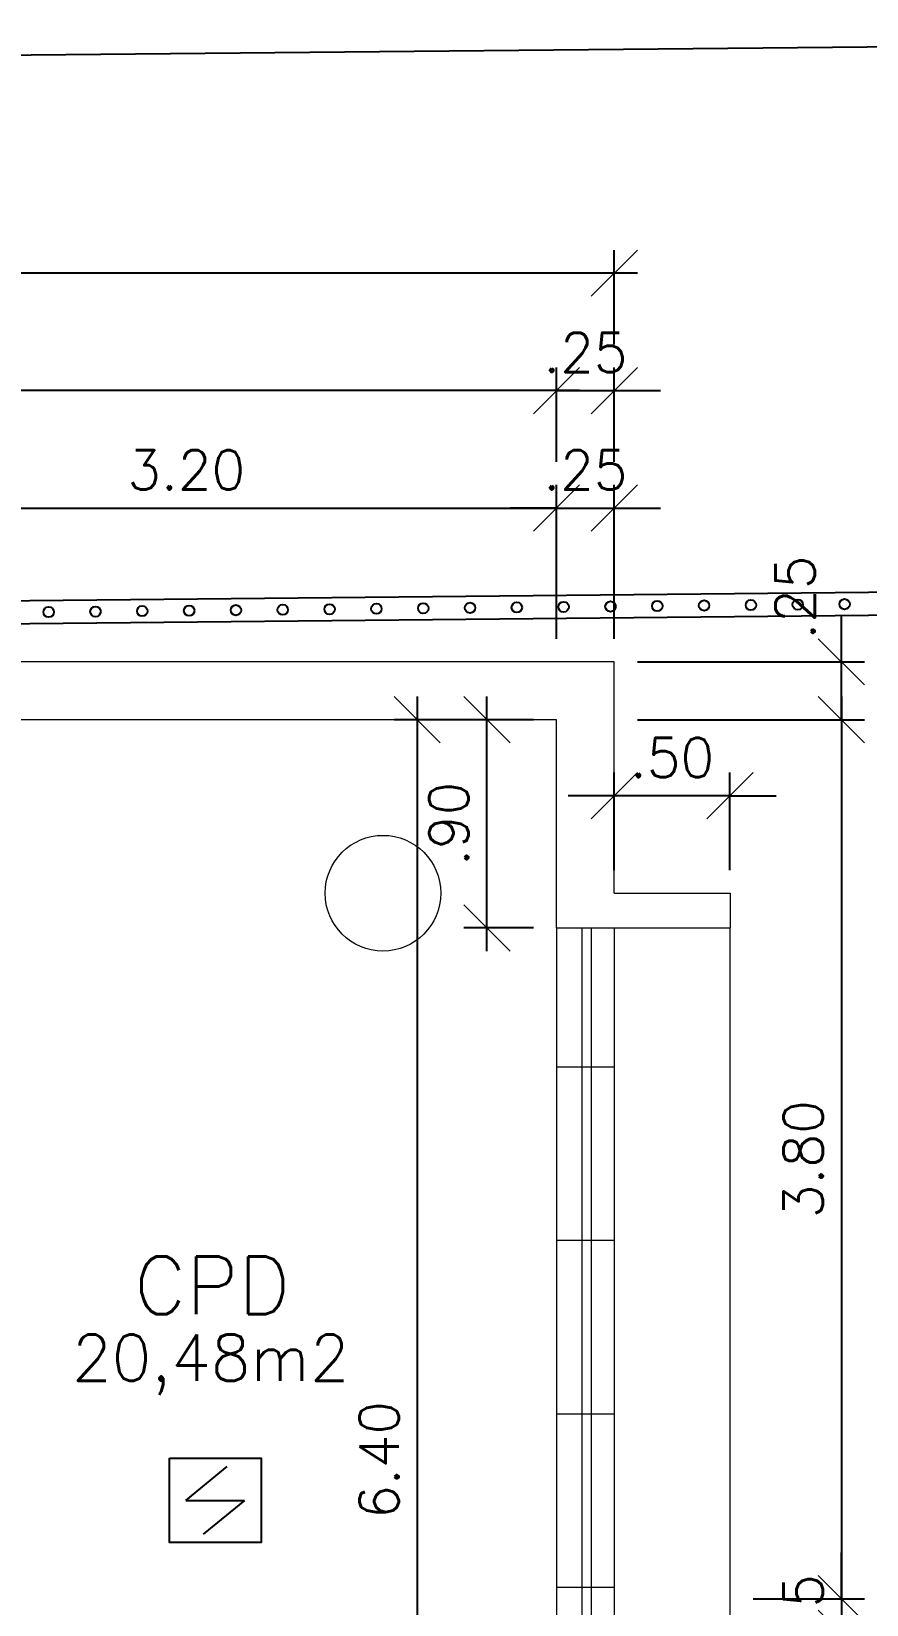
# Model space of a CAD drawing. Header units: millimetres. Extents: x 521 to 1055, y 261 to 520.
# Drawn here: x 613.79 to 617.4, y 420.17 to 426.97 of the extents above; entities that cross this region are included whole.
import ezdxf
from ezdxf.enums import TextEntityAlignment as Align

# ---------------------------------------------------------------- set-up
doc = ezdxf.new("R2010")
doc.units = ezdxf.units.MM
doc.linetypes.add('CONTINU', pattern=[0])
doc.layers.add('0.1', color=8, linetype='Continuous', lineweight=13)
for name, color, linetype in [('01', 8, 'Continuous'), ('02', 1, 'Continuous'), ('parede', 5, 'Continuous'), ('ppci', 8, 'Continuous')]:
    doc.layers.add(name, color=color, linetype=linetype)
doc.styles.add('ROMANS', font='romans')
doc.styles.get("Standard").update_dxf_attribs({"font": 'romans.shx'})
doc.dimstyles.new('Fares Eng - 50', dxfattribs={"dimscale": 2, "dimtxt": 0.085, "dimasz": 0.1, "dimexe": 0.05, "dimexo": 0.05, "dimgap": 0.04, "dimtad": 1, "dimzin": 4, "dimdsep": 46, "dimtxsty": 'ROMANS', "dimblk1": 'OBLIQUE', "dimblk2": 'OBLIQUE', "dimsah": 1, "dimcen": 0.05, "dimdle": 0.05, "dimclrd": 8, "dimclre": 8, "dimclrt": 8, "dimaunit": 1, "dimadec": 0, "dimazin": 0, "dimtfac": 1, "dimtix": 1, "dimtmove": 2, "dimatfit": 0, "dimldrblk": 'OPEN90', "dimfxl": 1, "dimtolj": 1, "dimtzin": 0, "dimarcsym": 0})

# ---------------------------------------------------------------- blocks, each defined once
blk = doc.blocks.new('_OBLIQUE')
at = {"color": 0, "linetype": 'ByBlock'}
blk.add_line((-0.5, -0.5), (0.5, 0.5), dxfattribs=at)
blk = doc.blocks.new('*D713')
at = {"layer": '0.1', "color": 8, "linetype": 'CONTINU', "lineweight": -2, "transparency": 16777216}
for p, q in [((612.8614, 424.3465), (612.8614, 425.0113)), ((616.0614, 424.3465), (616.0614, 425.0113)), ((612.7614, 424.9113), (616.1614, 424.9113))]:
    blk.add_line(p, q, dxfattribs=at)
at = {"layer": 'DEFPOINTS', "color": 0, "linetype": 'CONTINU', "lineweight": -2, "transparency": 16777216}
for p in [(616.0614, 424.9113), (612.8614, 424.2465), (616.0614, 424.2465)]:
    blk.add_point(p, dxfattribs=at)
at = {"layer": '0.1', "color": 8, "linetype": 'CONTINU', "lineweight": -2, "transparency": 16777216, "xscale": 0.2, "yscale": 0.2, "zscale": 0.2, "rotation": 180}
blk.add_blockref('_OBLIQUE', (612.8614, 424.9113), dxfattribs=at)
at = {"layer": '0.1', "color": 8, "linetype": 'CONTINU', "lineweight": -2, "transparency": 16777216, "xscale": 0.2, "yscale": 0.2, "zscale": 0.2}
blk.add_blockref('_OBLIQUE', (616.0614, 424.9113), dxfattribs=at)
at = {"layer": '0.1', "color": 8, "linetype": 'CONTINU', "transparency": 16777216, "insert": (614.4614, 425.0763), "char_height": 0.17, "attachment_point": 5, "style": 'ROMANS'}
blk.add_mtext('\\A1;3.20', dxfattribs=at)
blk = doc.blocks.new('_Open90')
at = {"color": 0, "linetype": 'ByBlock', "lineweight": -2}
for p, q in [((-0.5, 0.5), (0, 0)), ((0, 0), (-1, 0)), ((0, 0), (-0.5, -0.5))]:
    blk.add_line(p, q, dxfattribs=at)
blk = doc.blocks.new('*D714')
at = {"layer": '0.1', "color": 8, "linetype": 'CONTINU', "lineweight": -2, "transparency": 16777216}
for p, q in [((616.0614, 424.3465), (616.0614, 425.0113)), ((616.3114, 424.3465), (616.3114, 425.0113)), ((616.0614, 424.9113), (615.8614, 424.9113)), ((616.0614, 424.9113), (616.3114, 424.9113)), ((616.3114, 424.9113), (616.5114, 424.9113))]:
    blk.add_line(p, q, dxfattribs=at)
at = {"layer": 'DEFPOINTS', "color": 0, "linetype": 'CONTINU', "lineweight": -2, "transparency": 16777216}
for p in [(616.3114, 424.9113), (616.0614, 424.2465), (616.3114, 424.2465)]:
    blk.add_point(p, dxfattribs=at)
at = {"layer": '0.1', "color": 8, "linetype": 'CONTINU', "lineweight": -2, "transparency": 16777216, "xscale": 0.2, "yscale": 0.2, "zscale": 0.2}
blk.add_blockref('_OBLIQUE', (616.0614, 424.9113), dxfattribs=at)
at = {"layer": '0.1', "color": 8, "linetype": 'CONTINU', "lineweight": -2, "transparency": 16777216, "xscale": 0.2, "yscale": 0.2, "zscale": 0.2, "rotation": 180}
blk.add_blockref('_OBLIQUE', (616.3114, 424.9113), dxfattribs=at)
at = {"layer": '0.1', "color": 8, "linetype": 'CONTINU', "transparency": 16777216, "insert": (616.1864, 425.0763), "char_height": 0.17, "attachment_point": 5, "style": 'ROMANS'}
blk.add_mtext('\\A1;.25', dxfattribs=at)
blk = doc.blocks.new('*D715')
at = {"layer": '0.1', "color": 8, "linetype": 'CONTINU', "lineweight": -2, "transparency": 16777216}
for p, q in [((609.7114, 425.1113), (609.7114, 425.519)), ((616.0614, 425.1113), (616.0614, 425.519)), ((616.1614, 425.419), (609.6114, 425.419))]:
    blk.add_line(p, q, dxfattribs=at)
at = {"layer": 'DEFPOINTS', "color": 0, "linetype": 'CONTINU', "lineweight": -2, "transparency": 16777216}
for p in [(609.7114, 425.419), (609.7114, 425.0113), (616.0614, 425.0113)]:
    blk.add_point(p, dxfattribs=at)
at = {"layer": '0.1', "color": 8, "linetype": 'CONTINU', "lineweight": -2, "transparency": 16777216, "xscale": 0.2, "yscale": 0.2, "zscale": 0.2, "rotation": 180}
blk.add_blockref('_OBLIQUE', (609.7114, 425.419), dxfattribs=at)
at = {"layer": '0.1', "color": 8, "linetype": 'CONTINU', "lineweight": -2, "transparency": 16777216, "xscale": 0.2, "yscale": 0.2, "zscale": 0.2}
blk.add_blockref('_OBLIQUE', (616.0614, 425.419), dxfattribs=at)
at = {"layer": '0.1', "color": 8, "linetype": 'CONTINU', "transparency": 16777216, "insert": (612.8864, 425.584), "char_height": 0.17, "attachment_point": 5, "style": 'ROMANS'}
blk.add_mtext('\\A1;6.35', dxfattribs=at)
blk = doc.blocks.new('*D716')
at = {"layer": '0.1', "color": 8, "linetype": 'CONTINU', "lineweight": -2, "transparency": 16777216}
for p, q in [((616.0614, 425.1113), (616.0614, 425.519)), ((616.3114, 425.1113), (616.3114, 425.519)), ((616.0614, 425.419), (615.8614, 425.419)), ((616.0614, 425.419), (616.3114, 425.419)), ((616.3114, 425.419), (616.5114, 425.419))]:
    blk.add_line(p, q, dxfattribs=at)
at = {"layer": 'DEFPOINTS', "color": 0, "linetype": 'CONTINU', "lineweight": -2, "transparency": 16777216}
for p in [(616.3114, 425.419), (616.0614, 425.0113), (616.3114, 425.0113)]:
    blk.add_point(p, dxfattribs=at)
at = {"layer": '0.1', "color": 8, "linetype": 'CONTINU', "lineweight": -2, "transparency": 16777216, "xscale": 0.2, "yscale": 0.2, "zscale": 0.2}
blk.add_blockref('_OBLIQUE', (616.0614, 425.419), dxfattribs=at)
at = {"layer": '0.1', "color": 8, "linetype": 'CONTINU', "lineweight": -2, "transparency": 16777216, "xscale": 0.2, "yscale": 0.2, "zscale": 0.2, "rotation": 180}
blk.add_blockref('_OBLIQUE', (616.3114, 425.419), dxfattribs=at)
at = {"layer": '0.1', "color": 8, "linetype": 'CONTINU', "transparency": 16777216, "insert": (616.1864, 425.584), "char_height": 0.17, "attachment_point": 5, "style": 'ROMANS'}
blk.add_mtext('\\A1;.25', dxfattribs=at)
blk = doc.blocks.new('*D722')
at = {"layer": '0.1', "color": 8, "linetype": 'CONTINU', "lineweight": -2, "transparency": 16777216}
for p, q in [((600.3114, 425.619), (600.3114, 426.0268)), ((616.3114, 425.619), (616.3114, 426.0268)), ((616.4114, 425.9268), (600.2114, 425.9268))]:
    blk.add_line(p, q, dxfattribs=at)
at = {"layer": 'DEFPOINTS', "color": 0, "linetype": 'CONTINU', "lineweight": -2, "transparency": 16777216}
for p in [(600.3114, 425.9268), (600.3114, 425.519), (616.3114, 425.519)]:
    blk.add_point(p, dxfattribs=at)
at = {"layer": '0.1', "color": 8, "linetype": 'CONTINU', "lineweight": -2, "transparency": 16777216, "xscale": 0.2, "yscale": 0.2, "zscale": 0.2, "rotation": 180}
blk.add_blockref('_OBLIQUE', (600.3114, 425.9268), dxfattribs=at)
at = {"layer": '0.1', "color": 8, "linetype": 'CONTINU', "lineweight": -2, "transparency": 16777216, "xscale": 0.2, "yscale": 0.2, "zscale": 0.2}
blk.add_blockref('_OBLIQUE', (616.3114, 425.9268), dxfattribs=at)
at = {"layer": '0.1', "color": 8, "linetype": 'CONTINU', "transparency": 16777216, "insert": (607.6874, 426.1306), "char_height": 0.17, "attachment_point": 5, "style": 'ROMANS'}
blk.add_mtext('\\A1;16.00', dxfattribs=at)
blk = doc.blocks.new('*D808')
at = {"layer": '0.1', "color": 8, "linetype": 'CONTINU', "lineweight": -2, "transparency": 16777216}
for p, q in [((616.3114, 423.3465), (616.3114, 423.7678)), ((616.8114, 423.3465), (616.8114, 423.7678)), ((616.3114, 423.6678), (616.1114, 423.6678)), ((616.8114, 423.6678), (616.3114, 423.6678)), ((616.8114, 423.6678), (617.0114, 423.6678))]:
    blk.add_line(p, q, dxfattribs=at)
at = {"layer": 'DEFPOINTS', "color": 0, "linetype": 'CONTINU', "lineweight": -2, "transparency": 16777216}
for p in [(616.3114, 423.6678), (616.3114, 423.2465), (616.8114, 423.2465)]:
    blk.add_point(p, dxfattribs=at)
at = {"layer": '0.1', "color": 8, "linetype": 'CONTINU', "lineweight": -2, "transparency": 16777216, "xscale": 0.2, "yscale": 0.2, "zscale": 0.2}
blk.add_blockref('_OBLIQUE', (616.3114, 423.6678), dxfattribs=at)
at = {"layer": '0.1', "color": 8, "linetype": 'CONTINU', "lineweight": -2, "transparency": 16777216, "xscale": 0.2, "yscale": 0.2, "zscale": 0.2, "rotation": 180}
blk.add_blockref('_OBLIQUE', (616.8114, 423.6678), dxfattribs=at)
at = {"layer": '0.1', "color": 8, "linetype": 'CONTINU', "transparency": 16777216, "insert": (616.5614, 423.8328), "char_height": 0.17, "attachment_point": 5, "style": 'ROMANS'}
blk.add_mtext('\\A1;.50', dxfattribs=at)
blk = doc.blocks.new('*D820')
at = {"layer": '0.1', "color": 8, "linetype": 'CONTINU', "lineweight": -2, "transparency": 16777216}
for p, q in [((615.7609, 422.9965), (615.7609, 424.0965)), ((615.9614, 423.9965), (615.6609, 423.9965)), ((615.9614, 423.0965), (615.6609, 423.0965))]:
    blk.add_line(p, q, dxfattribs=at)
at = {"layer": 'DEFPOINTS', "color": 0, "linetype": 'CONTINU', "lineweight": -2, "transparency": 16777216}
for p in [(615.7609, 423.9965), (616.0614, 423.9965), (616.0614, 423.0965)]:
    blk.add_point(p, dxfattribs=at)
at = {"layer": '0.1', "color": 8, "linetype": 'CONTINU', "lineweight": -2, "transparency": 16777216, "xscale": 0.2, "yscale": 0.2, "zscale": 0.2}
for p, rotation in [((615.7609, 423.9965), 90), ((615.7609, 423.0965), 270)]:
    blk.add_blockref('_OBLIQUE', p, dxfattribs=dict(at, rotation=rotation))
at = {"layer": '0.1', "color": 8, "linetype": 'CONTINU', "transparency": 16777216, "insert": (615.5959, 423.5465), "char_height": 0.17, "attachment_point": 5, "rotation": 90, "style": 'ROMANS'}
blk.add_mtext('\\A1;.90', dxfattribs=at)
blk = doc.blocks.new('*D827')
at = {"layer": '0.1', "color": 8, "linetype": 'CONTINU', "lineweight": -2, "transparency": 16777216}
for p, q in [((617.2929, 424.2465), (617.2929, 424.4465)), ((616.4114, 424.2465), (617.3929, 424.2465)), ((617.2929, 423.9965), (617.2929, 424.2465)), ((616.4114, 423.9965), (617.3929, 423.9965)), ((617.2929, 423.9965), (617.2929, 423.7965))]:
    blk.add_line(p, q, dxfattribs=at)
at = {"layer": 'DEFPOINTS', "color": 0, "linetype": 'CONTINU', "lineweight": -2, "transparency": 16777216}
for p in [(616.3114, 424.2465), (617.2929, 424.2465), (616.3114, 423.9965)]:
    blk.add_point(p, dxfattribs=at)
at = {"layer": '0.1', "color": 8, "linetype": 'CONTINU', "lineweight": -2, "transparency": 16777216, "xscale": 0.2, "yscale": 0.2, "zscale": 0.2}
for p, rotation in [((617.2929, 424.2465), 270), ((617.2929, 423.9965), 90)]:
    blk.add_blockref('_OBLIQUE', p, dxfattribs=dict(at, rotation=rotation))
at = {"layer": '0.1', "color": 8, "linetype": 'CONTINU', "transparency": 16777216, "insert": (617.0929, 424.5247), "char_height": 0.17, "attachment_point": 5, "rotation": 90, "style": 'ROMANS'}
blk.add_mtext('\\A1;.25', dxfattribs=at)
blk = doc.blocks.new('*D1029')
at = {"layer": '0.1', "color": 8, "linetype": 'CONTINU', "lineweight": -2, "transparency": 16777216}
for p, q in [((617.2929, 424.0965), (617.2929, 420.0965)), ((616.4114, 423.9965), (617.3929, 423.9965)), ((616.9114, 420.1965), (617.3929, 420.1965))]:
    blk.add_line(p, q, dxfattribs=at)
at = {"layer": 'DEFPOINTS', "color": 0, "linetype": 'CONTINU', "lineweight": -2, "transparency": 16777216}
for p in [(616.3114, 423.9965), (616.8114, 420.1965), (617.2929, 420.1965)]:
    blk.add_point(p, dxfattribs=at)
at = {"layer": '0.1', "color": 8, "linetype": 'CONTINU', "lineweight": -2, "transparency": 16777216, "xscale": 0.2, "yscale": 0.2, "zscale": 0.2}
for p, rotation in [((617.2929, 423.9965), 90), ((617.2929, 420.1965), 270)]:
    blk.add_blockref('_OBLIQUE', p, dxfattribs=dict(at, rotation=rotation))
at = {"layer": '0.1', "color": 8, "linetype": 'CONTINU', "transparency": 16777216, "insert": (617.1279, 422.0965), "char_height": 0.17, "attachment_point": 5, "rotation": 90, "style": 'ROMANS'}
blk.add_mtext('\\A1;3.80', dxfattribs=at)
blk = doc.blocks.new('*D1030')
at = {"layer": '0.1', "color": 8, "linetype": 'CONTINU', "lineweight": -2, "transparency": 16777216}
for p, q in [((617.2929, 420.1965), (617.2929, 420.3965)), ((616.9114, 420.1965), (617.3929, 420.1965)), ((617.2929, 420.1965), (617.2929, 420.0465)), ((616.9114, 420.0465), (617.3929, 420.0465)), ((617.2929, 420.0465), (617.2929, 419.8465))]:
    blk.add_line(p, q, dxfattribs=at)
at = {"layer": 'DEFPOINTS', "color": 0, "linetype": 'CONTINU', "lineweight": -2, "transparency": 16777216}
for p in [(616.8114, 420.1965), (616.8114, 420.0465), (617.2929, 420.0465)]:
    blk.add_point(p, dxfattribs=at)
at = {"layer": '0.1', "color": 8, "linetype": 'CONTINU', "lineweight": -2, "transparency": 16777216, "xscale": 0.2, "yscale": 0.2, "zscale": 0.2}
for p, rotation in [((617.2929, 420.1965), 270), ((617.2929, 420.0465), 90)]:
    blk.add_blockref('_OBLIQUE', p, dxfattribs=dict(at, rotation=rotation))
at = {"layer": '0.1', "color": 8, "linetype": 'CONTINU', "transparency": 16777216, "insert": (617.1279, 420.1215), "char_height": 0.17, "attachment_point": 5, "rotation": 90, "style": 'ROMANS'}
blk.add_mtext('\\A1;.15', dxfattribs=at)
blk = doc.blocks.new('ÁREA')
for p in [(0.00005, 0.003762), (0, 0)]:
    blk.add_attdef('COMPARTIMENTO', text='', height=0.0025).set_placement(p, align=Align.CENTER)
at = {"color": 1}
for p in [(-0.00005, -0.003762), (-0.000099, -0.007523)]:
    blk.add_attdef('ÁREA', text='', height=0.002, dxfattribs=at).set_placement(p, align=Align.CENTER)
blk = doc.blocks.new('SUP')
at = {"layer": '01', "color": 8}
for p, q in [((247.1784, 61.9223), (222.7, 61.6788)), ((247.1784, 61.8223), (222.8, 61.5798))]:
    blk.add_line(p, q, dxfattribs=at)
at = {"layer": '02', "color": 8}
blk.add_line((220.1873, 64.0216), (246.6776, 64.2719), dxfattribs=at)
at = {"layer": 'parede', "color": 8}
for centre in [(238.9381, 61.7904), (239.1404, 61.7924), (239.3428, 61.7944), (239.5452, 61.7964), (236.1051, 61.7622), (236.3075, 61.7642), (236.5098, 61.7662), (236.7122, 61.7682), (236.9145, 61.7702), (237.1169, 61.7722), (237.3193, 61.7742), (237.5216, 61.7763), (237.724, 61.7783), (237.9263, 61.7803), (238.1287, 61.7823), (238.331, 61.7843), (238.5334, 61.7863), (238.7357, 61.7883)]:
    blk.add_circle(centre, 0.0225, dxfattribs=at)
blk = doc.blocks.new('*D3273')
at = {"layer": '0.1', "color": 8, "linetype": 'CONTINU', "lineweight": -2, "transparency": 16777216}
for p, q in [((615.4593, 424.0965), (615.4593, 417.4965)), ((615.9614, 423.9965), (615.3593, 423.9965)), ((615.9614, 417.5965), (615.3593, 417.5965))]:
    blk.add_line(p, q, dxfattribs=at)
at = {"layer": 'DEFPOINTS', "color": 0, "linetype": 'CONTINU', "lineweight": -2, "transparency": 16777216}
for p in [(616.0614, 423.9965), (615.4593, 417.5965), (616.0614, 417.5965)]:
    blk.add_point(p, dxfattribs=at)
at = {"layer": '0.1', "color": 8, "linetype": 'CONTINU', "lineweight": -2, "transparency": 16777216, "xscale": 0.2, "yscale": 0.2, "zscale": 0.2}
for p, rotation in [((615.4593, 423.9965), 90), ((615.4593, 417.5965), 270)]:
    blk.add_blockref('_OBLIQUE', p, dxfattribs=dict(at, rotation=rotation))
at = {"layer": '0.1', "color": 8, "linetype": 'CONTINU', "lineweight": -2, "transparency": 16777216, "insert": (615.2943, 420.7965), "char_height": 0.17, "attachment_point": 5, "rotation": 90, "style": 'ROMANS'}
blk.add_mtext('\\A1;6.40', dxfattribs=at)

msp = doc.modelspace()

# ---------------------------------------------------------------- linework, layer by layer
at = {"layer": '0.1', "color": 7}
for p, q in [((616.31144, 424.24649), (604.66144, 424.24649)), ((616.31144, 423.24649), (616.31144, 424.24649)), ((616.06144, 423.99649), (612.86144, 423.99649)), ((616.06144, 423.09649), (616.06144, 423.99649)), ((616.31144, 423.24649), (616.81144, 423.24649)), ((616.81144, 423.24649), (616.81144, 423.09649)), ((616.06144, 423.09649), (616.81144, 423.09649))]:
    msp.add_line(p, q, dxfattribs=at)
at = {"layer": '0.1', "color": 8, "linetype": 'CONTINU'}
for p, q in [((616.06144, 423.09649), (616.06144, 417.99649)), ((616.17144, 423.09649), (616.17144, 405.24649)), ((616.21144, 423.09649), (616.21144, 405.24649)), ((616.31144, 423.09649), (616.31144, 405.24649)), ((616.81144, 405.24649), (616.81144, 423.09649)), ((616.06144, 422.49649), (616.31144, 422.49649)), ((616.06144, 421.74649), (616.31144, 421.74649)), ((616.06144, 420.99649), (616.31144, 420.99649)), ((616.06144, 420.24649), (616.31144, 420.24649))]:
    msp.add_line(p, q, dxfattribs=at)
at = {"layer": '0.1', "color": 7}
msp.add_circle((615.31144, 423.24649), 0.25, dxfattribs=at)
at = {"layer": 'ppci', "color": 10, "linetype": 'Continuous'}
for p, q in [((614.46001, 420.62168), (614.63864, 420.768)), ((614.46001, 420.62168), (614.71332, 420.62168)), ((614.71332, 420.62168), (614.53469, 420.47537))]:
    msp.add_line(p, q, dxfattribs=at)
msp.add_lwpolyline([(614.38877, 420.80389), (614.78457, 420.80389), (614.78457, 420.43947), (614.38877, 420.43947)], close=True, dxfattribs=at)

# ---------------------------------------------------------------- block references
at = {"layer": '0.1', "color": 8, "linetype": 'CONTINU', "lineweight": -2}
msp.add_blockref('SUP', (377.7614, 362.69961), dxfattribs=at)
at = {"layer": '0.1', "color": 8}
ref = msp.add_blockref('ÁREA', (614.5738, 421.42654), dxfattribs=dict(at, xscale=133.3333333333333, yscale=133.3333333333333, zscale=133.3333333333333))
ref.add_attrib('COMPARTIMENTO', 'CPD', dxfattribs={"layer": '0', "color": 3, "height": 0.25}).set_placement((614.5738, 421.42654), align=Align.CENTER)
ref.add_attrib('ÁREA', '20,48m2', dxfattribs={"layer": '0', "color": 1, "height": 0.2}).set_placement((614.56717, 421.13858), align=Align.CENTER)

# ---------------------------------------------------------------- dimensions: what is measured, and where the dimension line sits
at = {"layer": '0.1', "color": 8, "linetype": 'CONTINU'}
dim = msp.add_linear_dim(base=(600.31144, 425.92676), p1=(616.31144, 425.51904), p2=(600.31144, 425.51904), dimstyle='Fares Eng - 50', dxfattribs=at)
dim.commit()
dim.dimension.update_dxf_attribs({"geometry": '*D722', "text_midpoint": (607.68741, 426.13063), "dimtype": 160})
for base, p1, p2, picture, middle in [((609.71144, 425.41904), (616.06144, 425.01132), (609.71144, 425.01132), '*D715', (612.88644, 425.58404)), ((616.31144, 425.41904), (616.06144, 425.01132), (616.31144, 425.01132), '*D716', (616.18644, 425.58404)), ((616.06144, 424.91132), (612.86144, 424.24649), (616.06144, 424.24649), '*D713', (614.46144, 425.07632)), ((616.31144, 424.91132), (616.06144, 424.24649), (616.31144, 424.24649), '*D714', (616.18644, 425.07632)), ((616.31144, 423.66781), (616.81144, 423.24649), (616.31144, 423.24649), '*D808', (616.56144, 423.83281))]:
    dim = msp.add_linear_dim(base=base, p1=p1, p2=p2, dimstyle='Fares Eng - 50', dxfattribs=at)
    dim.commit()
    dim.dimension.update_dxf_attribs({"geometry": picture, "text_midpoint": middle})
dim = msp.add_linear_dim(base=(617.29294, 424.24649), p1=(616.31144, 423.99649), p2=(616.31144, 424.24649), angle=90, dimstyle='Fares Eng - 50', dxfattribs=at)
dim.commit()
dim.dimension.update_dxf_attribs({"geometry": '*D827', "text_midpoint": (617.09294, 424.52466), "dimtype": 160})
at = {"layer": '0.1', "color": 8, "linetype": 'CONTINU', "lineweight": -2}
dim = msp.add_linear_dim(base=(615.45932, 417.59649), p1=(616.06144, 423.99649), p2=(616.06144, 417.59649), angle=90, dimstyle='Fares Eng - 50', dxfattribs=at)
dim.commit()
dim.dimension.update_dxf_attribs({"geometry": '*D3273', "text_midpoint": (615.29432, 420.79649)})
at = {"layer": '0.1', "color": 8, "linetype": 'CONTINU'}
for base, p1, p2, picture, middle in [((615.7609, 423.99649), (616.06144, 423.09649), (616.06144, 423.99649), '*D820', (615.5959, 423.54649)), ((617.29294, 420.19649), (616.31144, 423.99649), (616.81144, 420.19649), '*D1029', (617.12794, 422.09649)), ((617.29294, 420.04649), (616.81144, 420.19649), (616.81144, 420.04649), '*D1030', (617.12794, 420.12149))]:
    dim = msp.add_linear_dim(base=base, p1=p1, p2=p2, angle=90, dimstyle='Fares Eng - 50', dxfattribs=at)
    dim.commit()
    dim.dimension.update_dxf_attribs({"geometry": picture, "text_midpoint": middle})

doc.saveas('drawing.dxf')
